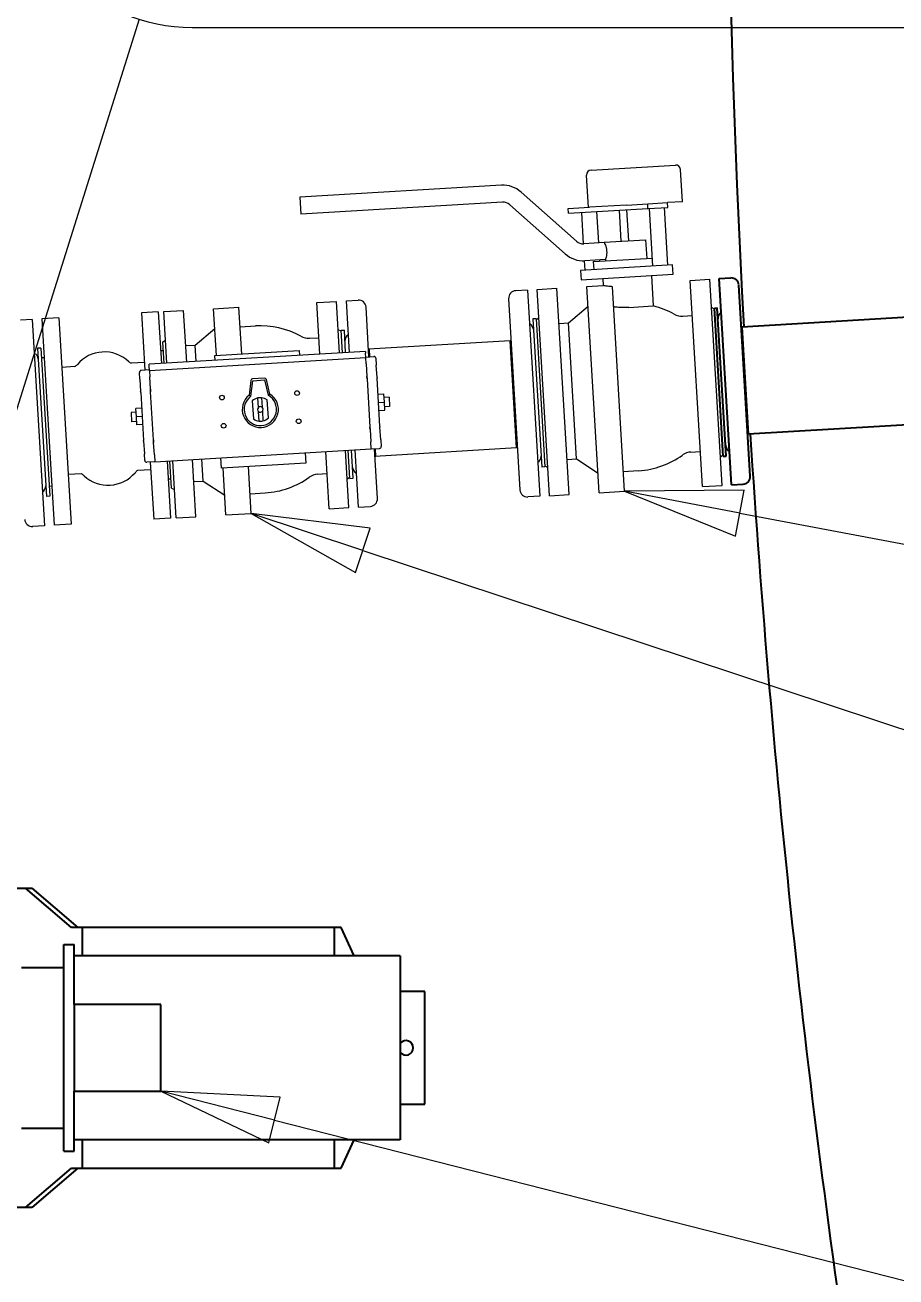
# Model space of a CAD drawing. Header units: millimetres. Extents: x 0 to 157650, y 0 to 89100.
# Drawn here: x 142507 to 145287, y 69343 to 73341 of the extents above; entities that cross this region are included whole.
import ezdxf

# ---------------------------------------------------------------- set-up
doc = ezdxf.new("R2010")
doc.units = ezdxf.units.MM
doc.header["$LTSCALE"] = 150
doc.layers.add('P_Biomass (BM)', color=150, linetype='Continuous', lineweight=18, true_color=0x007fff)
doc.layers.add('Symbol', color=7, linetype='Continuous', lineweight=18)
doc.layers.add('Visible', color=7, linetype='Continuous', lineweight=25)
doc.styles.add('Note Text', font='arial.ttf')

# ---------------------------------------------------------------- blocks, each defined once
blk = doc.blocks.new('Balloon19')
at = {"layer": 'Symbol'}
for p, q in [((957.231, 477.757), (954.858, 478.543)), ((957.388, 478.231), (954.858, 478.543)), ((954.858, 478.543), (957.074, 477.282)), ((957.074, 477.282), (957.388, 478.231)), ((957.231, 477.757), (1001.764, 463))]:
    blk.add_line(p, q, dxfattribs=at)
at = {"layer": 'Symbol', "flags": 128}
blk.add_lwpolyline([(957.388, 478.231), (954.858, 478.543), (957.074, 477.282), (957.388, 478.231)], dxfattribs=at)
at = {"layer": 'Symbol'}
blk.add_solid([(957.388, 478.231), (954.858, 478.543), (957.074, 477.282), (957.388, 478.231)], dxfattribs=at)
blk = doc.blocks.new('Balloon20')
at = {"layer": 'Symbol'}
for p, q in [((965.353, 479.042), (962.804, 479.015)), ((965.26, 478.551), (962.804, 479.015)), ((962.804, 479.015), (965.167, 478.059)), ((965.167, 478.059), (965.353, 479.042)), ((965.26, 478.551), (1001.635, 471.669))]:
    blk.add_line(p, q, dxfattribs=at)
at = {"layer": 'Symbol', "flags": 128}
blk.add_lwpolyline([(965.353, 479.042), (962.804, 479.015), (965.167, 478.059), (965.353, 479.042)], dxfattribs=at)
at = {"layer": 'Symbol'}
blk.add_solid([(965.353, 479.042), (962.804, 479.015), (965.167, 478.059), (965.353, 479.042)], dxfattribs=at)
blk = doc.blocks.new('Balloon21')
at = {"layer": 'Symbol'}
for p, q in [((953.604, 496.391), (970.018, 496.391)), ((947.557, 473.414), (952.482, 489.074)), ((953.604, 488.891), (970.018, 488.891)), ((947.08, 473.564), (946.806, 471.029)), ((948.034, 473.264), (947.08, 473.564)), ((947.557, 473.414), (946.806, 471.029)), ((946.806, 471.029), (948.034, 473.264))]:
    blk.add_line(p, q, dxfattribs=at)
at = {"layer": 'Symbol', "flags": 128}
blk.add_lwpolyline([(947.08, 473.564), (946.806, 471.029), (948.034, 473.264), (947.08, 473.564)], dxfattribs=at)
at = {"layer": 'Symbol'}
for centre, start, end in [((953.604, 492.641), 90, 270), ((970.018, 492.641), 270, 90)]:
    blk.add_arc(centre, 3.75, start, end, dxfattribs=at)
blk.add_solid([(947.08, 473.564), (946.806, 471.029), (948.034, 473.264), (947.08, 473.564)], dxfattribs=at)
at = {"layer": 'Symbol', "insert": (961.811, 492.662), "char_height": 2.5, "attachment_point": 5, "style": 'Note Text'}
blk.add_mtext('HX3.E1.GP01', dxfattribs=at)
blk = doc.blocks.new('Balloon30')
at = {"layer": 'Symbol'}
for p, q in [((955.354, 465.625), (952.931, 466.243)), ((955.477, 466.11), (952.931, 466.243)), ((952.931, 466.243), (955.23, 465.141)), ((955.23, 465.141), (955.477, 466.11)), ((955.354, 465.625), (1001.699, 453.803))]:
    blk.add_line(p, q, dxfattribs=at)
at = {"layer": 'Symbol', "flags": 128}
blk.add_lwpolyline([(955.477, 466.11), (952.931, 466.243), (955.23, 465.141), (955.477, 466.11)], dxfattribs=at)
at = {"layer": 'Symbol'}
blk.add_solid([(955.477, 466.11), (952.931, 466.243), (955.23, 465.141), (955.477, 466.11)], dxfattribs=at)

msp = doc.modelspace()

# ---------------------------------------------------------------- linework, layer by layer
at = {"layer": 'P_Biomass (BM)'}
for p, q in [((144305.6, 72759.1), (144299.5, 72862.4)), ((144313.6, 72878.2), (144583.1, 72894.3)), ((144605.1, 72776.9), (144599, 72880.2)), ((144027.3, 72829.7), (143384.3, 72791.4)), ((143384.3, 72791.4), (143387.5, 72737.5)), ((144267.2, 72650.8), (144090.2, 72807.9)), ((144605.1, 72776.9), (144558.1, 72774.1)), ((144030.5, 72775.8), (143387.5, 72737.5)), ((144231.4, 72610.4), (144054.4, 72767.5)), ((144240.4, 72755.2), (144308.4, 72759.2)), ((144241.3, 72740.2), (144240.4, 72755.2)), ((144241.3, 72740.2), (144495.4, 72755.3)), ((144290, 72642.5), (144284.1, 72742.8)), ((144426.5, 72766.3), (144308.4, 72759.2)), ((144338, 72645.3), (144332, 72745.6)), ((144409.9, 72651.1), (144404, 72749.9)), ((144426.5, 72766.3), (144494.5, 72770.3)), ((144433.9, 72652.5), (144428, 72751.3)), ((144494.5, 72770.3), (144558.1, 72774.1)), ((144495.4, 72755.3), (144494.5, 72770.3)), ((144495.4, 72755.3), (144559, 72759.1)), ((144511, 72571.4), (144500.1, 72755.6)), ((144558.9, 72574.3), (144548, 72758.5)), ((144559, 72759.1), (144558.1, 72774.1)), ((144356.1, 72646.4), (144291.1, 72642.5)), ((144356, 72647.9), (144487.8, 72655.7)), ((144356, 72647.9), (144356.1, 72646.4)), ((144487.8, 72655.7), (144491.3, 72595.8)), ((144295, 72558.6), (144293.2, 72588.5)), ((144359.3, 72592.5), (144294.3, 72588.6)), ((144320.6, 72585.7), (144509.5, 72596.9)), ((144320.6, 72585.7), (144322.2, 72560.2)), ((144341.4, 72586.9), (144341.2, 72591.4)), ((144359.3, 72592.5), (144359.6, 72588)), ((144573.7, 72575.2), (144280.2, 72557.7)), ((144280.2, 72557.7), (144282, 72527.8)), ((144282, 72527.8), (144575.5, 72545.2)), ((144506.6, 72541.1), (144512.4, 72444.1)), ((144575.5, 72545.2), (144573.7, 72575.2)), ((144141.8, 72496.9), (144204.7, 72500.6)), ((144243.9, 71841.8), (144204.7, 72500.6)), ((144300.6, 72506.3), (144352.2, 72509.4)), ((144339.7, 71847.5), (144300.6, 72506.3)), ((144350.9, 72531.9), (144352.2, 72509.4)), ((144420.6, 71852.3), (144381.8, 72505.5)), ((144630, 72525.9), (144692.9, 72529.6)), ((144669.2, 71867.1), (144630, 72525.9)), ((144732, 71870.8), (144692.9, 72529.6)), ((143438.1, 72455), (143501, 72458.8)), ((143510.8, 72294.1), (143501, 72458.8)), ((143532.4, 72460.7), (143569.9, 72462.9)), ((143542.2, 72295.9), (143532.4, 72460.7)), ((144050.4, 72467.4), (144086.8, 71856.5)), ((144110.4, 72495), (144073, 72492.8)), ((144110.4, 72495), (144149.6, 71836.2)), ((144181, 71838), (144141.8, 72496.9)), ((142932, 72425), (142878.1, 72421.7)), ((142878.1, 72421.7), (142888.9, 72239.1)), ((142932, 72425), (142941.8, 72260.2)), ((142950, 72426), (143012.8, 72429.8)), ((142959.7, 72261.3), (142950, 72426)), ((143022.6, 72265.1), (143012.8, 72429.8)), ((143108.7, 72435.5), (143189.5, 72440.3)), ((143117.6, 72285.7), (143108.7, 72435.5)), ((143198.4, 72290.5), (143189.5, 72440.3)), ((143447.9, 72290.3), (143438.1, 72455)), ((143604.7, 72281.6), (143595.2, 72440.3)), ((144241.4, 72390.1), (144304.3, 72443.4)), ((144434.5, 72439.5), (144512.4, 72444.1)), ((144707.6, 72434.4), (144698.3, 72439)), ((142529.2, 72401), (142491.8, 72398.8)), ((142529.2, 72401), (142568.4, 71742.2)), ((142614.5, 72406.1), (142560.6, 72402.9)), ((142560.6, 72402.9), (142599.8, 71744)), ((142614.5, 72406.1), (142653.7, 71747.2)), ((143193.3, 72377.4), (143241.9, 72380.3)), ((144138.4, 72403.5), (144127.9, 72402.9)), ((144127.9, 72402.9), (144156, 71929.7)), ((144138.4, 72403.5), (144166.5, 71930.4)), ((144138.6, 72400.5), (144147.2, 72406.2)), ((144211.4, 72388.3), (144241.4, 72390.1)), ((144267.2, 71955.9), (144241.4, 72390.1)), ((144606.7, 72411.8), (144636.7, 72413.6)), ((143049.5, 72319.2), (143112.4, 72372.6)), ((143414.8, 72341), (143444.8, 72342.7)), ((143515.7, 72363.5), (143506.4, 72368.1)), ((143515.5, 72366.5), (143526, 72367.1)), ((143519.8, 72294.6), (143515.5, 72366.5)), ((143530.2, 72295.2), (143526, 72367.1)), ((142557.2, 72309.5), (142546.7, 72308.9)), ((142546.7, 72308.9), (142574.8, 71835.7)), ((142557.2, 72309.5), (142585.3, 71836.3)), ((143593.6, 72299), (142902.4, 72257.9)), ((142948.4, 72301.2), (142939.4, 72300.7)), ((142946.7, 72329.7), (142955.3, 72335.4)), ((142950.8, 72260.8), (142946.7, 72329.7)), ((143019.5, 72317.5), (143049.5, 72319.2)), ((143052.6, 72266.8), (143049.5, 72319.2)), ((143112.3, 72285.4), (143381.9, 72301.4)), ((143381.9, 72301.4), (143382.7, 72286.5)), ((143593.6, 72299), (143593.9, 72293.5)), ((144055.4, 72332.9), (143603.2, 72306)), ((143603.2, 72306), (143606.2, 72306.2)), ((143607.7, 72281.8), (143606.2, 72306.2)), ((144058.4, 72333.1), (144055.4, 72332.9)), ((144055.4, 72332.9), (144075.8, 71990.6)), ((144075.8, 71990.6), (144055.4, 72332.9)), ((142568, 72278.6), (142559, 72278.1)), ((142887.5, 72263.5), (142845.5, 72261)), ((142902.7, 72252.4), (142902.4, 72257.9)), ((143594.8, 72278), (142903.6, 72236.9)), ((143113.2, 72270.4), (143112.3, 72285.4)), ((143594.8, 72278), (143593.9, 72293.5)), ((143594.6, 72281), (143620.4, 72282.6)), ((143596, 72258.8), (143594.8, 72278)), ((143596, 72258.8), (143594.8, 72278)), ((143596, 72258.8), (143598.3, 72219.2)), ((143596, 72258.8), (143598.3, 72219.2)), ((143626.7, 72276.9), (143628, 72255.3)), ((142665.9, 72250.3), (142624, 72247.8)), ((142873.4, 72210.5), (142872.1, 72232.1)), ((142903.5, 72239.9), (142877.7, 72238.4)), ((142903.6, 72236.9), (142902.7, 72252.4)), ((142903.6, 72236.9), (142904.8, 72217.7)), ((142903.6, 72236.9), (142904.8, 72217.7)), ((142907.1, 72178.1), (142904.8, 72217.7)), ((142907.1, 72178.1), (142904.8, 72217.7)), ((143598.3, 72219.2), (143598.8, 72211.2)), ((143598.8, 72211.2), (143598.3, 72219.2)), ((143630.4, 72215.7), (143628, 72255.3)), ((142873.4, 72210.5), (142875.7, 72170.8)), ((142907.6, 72170.1), (142907.1, 72178.1)), ((142907.1, 72178.1), (142907.6, 72170.1)), ((143227.4, 72206.2), (143221.7, 72158.9)), ((143227.4, 72155.6), (143233.3, 72205.5)), ((143270.9, 72213.7), (143233, 72211.4)), ((143233.3, 72205.5), (143271.2, 72207.7)), ((143271.2, 72207.7), (143283, 72158.9)), ((143288.2, 72162.8), (143277, 72209.1)), ((143598.8, 72211.2), (143607.9, 72057.4)), ((143598.8, 72211.2), (143607.9, 72057.4)), ((143630.4, 72215.7), (143630.5, 72213.1)), ((143639.7, 72059.3), (143630.5, 72213.1)), ((142875.9, 72168.2), (142875.7, 72170.8)), ((142875.9, 72168.2), (142885, 72014.4)), ((142916.8, 72016.3), (142907.6, 72170.1)), ((142916.8, 72016.3), (142907.6, 72170.1)), ((143232.1, 72141.1), (143235.5, 72083.6)), ((143251.4, 72120.1), (143249.6, 72150.3)), ((143261.6, 72151), (143263.4, 72120.8)), ((143283.4, 72086.4), (143280, 72143.9)), ((143633.6, 72162.2), (143652.1, 72163.3)), ((143635.1, 72136.2), (143653.7, 72137.3)), ((143653.7, 72137.3), (143652.1, 72163.3)), ((143668.7, 72153.2), (143652.8, 72152.3)), ((143655.2, 72111.2), (143653.7, 72137.3)), ((143668.7, 72153.2), (143670.4, 72123.2)), ((142861, 72105.2), (142845.1, 72104.2)), ((142845.1, 72104.2), (142846.9, 72074.3)), ((142878.9, 72117.4), (142860.3, 72116.3)), ((142861.9, 72090.2), (142860.3, 72116.3)), ((143254, 72076.4), (143252.2, 72106.7)), ((143264.2, 72107.4), (143266, 72077.1)), ((143636.7, 72110.1), (143655.2, 72111.2)), ((143670.4, 72123.2), (143654.6, 72122.3)), ((142862.8, 72075.2), (142846.9, 72074.3)), ((142880.4, 72091.3), (142861.9, 72090.2)), ((142863.4, 72064.1), (142861.9, 72090.2)), ((142882, 72065.3), (142863.4, 72064.1)), ((143607.9, 72057.4), (143608.4, 72049.4)), ((143608.4, 72049.4), (143607.9, 72057.4)), ((143639.7, 72059.3), (143639.8, 72056.6)), ((143608.4, 72049.4), (143610.8, 72009.8)), ((143608.4, 72049.4), (143610.8, 72009.8)), ((143642.2, 72017), (143639.8, 72056.6)), ((142885.2, 72011.8), (142885, 72014.4)), ((142885.2, 72011.8), (142887.5, 71972.1)), ((142917.2, 72008.3), (142916.8, 72016.3)), ((142916.8, 72016.3), (142917.2, 72008.3)), ((142919.6, 71968.7), (142917.2, 72008.3)), ((142919.6, 71968.7), (142917.2, 72008.3)), ((142920.9, 71946.5), (143612.1, 71987.5)), ((143477.3, 71796.2), (143466.4, 71978.9)), ((143540.2, 71799.9), (143529.3, 71982.6)), ((143543.6, 71893.3), (143538.3, 71983.2)), ((143554.1, 71893.9), (143548.8, 71983.8)), ((143571.6, 71801.8), (143560.7, 71984.5)), ((143612.1, 71987.5), (143610.8, 72009.8)), ((143612.1, 71987.5), (143610.8, 72009.8)), ((143612.1, 71987.5), (143637.8, 71989.1)), ((143631.6, 71829.4), (143622.1, 71988.1)), ((144075.8, 71990.6), (143623.6, 71963.7)), ((143626.6, 71963.9), (143625.1, 71988.3)), ((143642.2, 72017), (143643.5, 71995.4)), ((144078.8, 71990.8), (144075.8, 71990.6)), ((144632.5, 71977.6), (144662.5, 71979.4)), ((142888.8, 71950.6), (142887.5, 71972.1)), ((142920.9, 71946.5), (142895.2, 71944.9)), ((142906.4, 71945.6), (142917.3, 71762.9)), ((142919.6, 71968.7), (142920.9, 71946.5)), ((142919.6, 71968.7), (142920.9, 71946.5)), ((142960.3, 71948.8), (142971.2, 71766.1)), ((142974.4, 71862.5), (142969.3, 71949.3)), ((142989.1, 71767.2), (142978.3, 71949.9)), ((143052, 71770.9), (143041.2, 71953.6)), ((143075.3, 71885), (143071.1, 71955.4)), ((143133.7, 71926), (143131.7, 71959)), ((143403.2, 71942.1), (143133.7, 71926)), ((143401.3, 71975), (143403.2, 71942.1)), ((143623.6, 71963.7), (143626.6, 71963.9)), ((144237.2, 71954.1), (144267.2, 71955.9)), ((144267.2, 71955.9), (144336, 71910.4)), ((144735.3, 71967.2), (144726.7, 71961.5)), ((142686.3, 71908), (142644.3, 71905.5)), ((142907.8, 71921.2), (142865.9, 71918.7)), ((143147.8, 71776.6), (143138.9, 71926.4)), ((143228.7, 71781.4), (143219.8, 71931.2)), ((143440.6, 71906.7), (143470.6, 71908.5)), ((144166.5, 71930.4), (144156, 71929.7)), ((144166.3, 71933.3), (144175.6, 71928.7)), ((144416.9, 71915.2), (144465.5, 71918.1)), ((142592.4, 71868.3), (142583.4, 71867.8)), ((142972.8, 71890.9), (142963.8, 71890.4)), ((142974.4, 71862.5), (142983.7, 71857.8)), ((143045.3, 71883.2), (143075.3, 71885)), ((143075.3, 71885), (143144.1, 71839.5)), ((143543.4, 71896.3), (143534.8, 71890.6)), ((143543.6, 71893.3), (143554.1, 71893.9)), ((144669.2, 71867.1), (144732, 71870.8)), ((142585.3, 71836.3), (142574.8, 71835.7)), ((143225, 71844.3), (143273.6, 71847.2)), ((144149.6, 71836.2), (144112.1, 71834)), ((144181, 71838), (144243.9, 71841.8)), ((144339.7, 71847.5), (144420.6, 71852.3)), ((143147.8, 71776.6), (143228.7, 71781.4)), ((143477.3, 71796.2), (143540.2, 71799.9)), ((143571.6, 71801.8), (143609, 71804)), ((142568.4, 71742.2), (142530.9, 71739.9)), ((142653.7, 71747.2), (142599.8, 71744)), ((142971.2, 71766.1), (142917.3, 71762.9)), ((142989.1, 71767.2), (143052, 71770.9))]:
    msp.add_line(p, q, dxfattribs=at)
for centre in [(143135.3, 72151.5), (143374.9, 72165.8), (143140.7, 72061.7), (143380.2, 72075.9)]:
    msp.add_circle(centre, 7.5, dxfattribs=at)
for centre, radius, start, end in [((144314.5, 72863.3), 15, 93.4025, 183.4025), ((144584, 72879.3), 15, 3.4025, 93.4025), ((144032.5, 72742.8), 87, 48.4025, 93.4025), ((144032.5, 72742.8), 33, 48.4025, 93.4025), ((144289.1, 72675.4), 33, 228.4025, 273.4025), ((144289.1, 72675.4), 87, 228.4025, 273.4025), ((143571.3, 72438.9), 24, 3.4025, 93.4025), ((144074.4, 72468.8), 24, 93.4025, 183.4025), ((144449.7, 72184.6), 267, 60.979, 76.4167), ((144603.7, 72462.3), 50.5, 240.979, 273.4025), ((143257.8, 72113.7), 267, 60.979, 93.4025), ((144109, 72367.2), 21, 3.4025, 68.0256), ((143411.8, 72391.4), 50.5, 240.979, 273.4025), ((143549, 72333.9), 21, 118.7794, 183.4025), ((142760, 72184.1), 113.2, 47.1898, 139.6151), ((142527.8, 72273.2), 21, 3.4025, 68.0256), ((142641.3, 72285.1), 42.6, 305.3437, 319.6151), ((142865.9, 72298.4), 42.6, 227.1898, 241.4613), ((143620.8, 72276.6), 6, 3.4025, 93.4025), ((142878.1, 72232.4), 6, 93.4025, 183.4025), ((143233.3, 72205.5), 6, 93.4025, 173.2276), ((143271.2, 72207.7), 6, 13.5774, 93.4025), ((143257.8, 72113.7), 57.7, 128.6159, 58.1891), ((143257.8, 72113.7), 51.7, 125.9524, 60.8526), ((143257.8, 72113.7), 37.5, 102.6094, 133.1943), ((143257.8, 72113.7), 37.5, 84.1956, 102.6094), ((143257.8, 72113.7), 37.5, 53.6107, 84.1956), ((143257.8, 72113.7), 9, 135.2128, 231.5922), ((143257.8, 72113.7), 9, 51.5922, 135.2128), ((143257.8, 72113.7), 9, 231.5922, 315.2128), ((143257.8, 72113.7), 9, 315.2128, 51.5922), ((143257.8, 72113.7), 37.5, 233.6107, 264.1956), ((143257.8, 72113.7), 37.5, 264.1956, 282.6094), ((143257.8, 72113.7), 37.5, 282.6094, 313.1943), ((143637.5, 71995.1), 6, 273.4025, 3.4025), ((144635.5, 71927.2), 50.5, 93.4025, 125.826), ((142894.8, 71950.9), 6, 183.4025, 273.4025), ((144133, 71962.9), 21, 298.7794, 3.4025), ((144449.7, 72184.6), 267, 273.4025, 305.826), ((142665.9, 71870.6), 42.6, 47.1898, 61.4613), ((142771.8, 71984.9), 113.2, 227.1898, 319.6151), ((142890.5, 71883.9), 42.6, 125.3437, 139.6151), ((143257.8, 72113.7), 267, 273.4025, 305.826), ((143443.6, 71856.3), 50.5, 93.4025, 125.826), ((143573, 71929.6), 21, 183.4025, 248.0256), ((142551.8, 71868.9), 21, 298.7794, 3.4025), ((143607.6, 71828), 24, 273.4025, 3.4025), ((144110.7, 71857.9), 24, 183.4025, 273.4025), ((142529.5, 71763.9), 24, 183.4025, 273.4025)]:
    msp.add_arc(centre, radius, start, end, dxfattribs=at)
for points, knots in [([(144356.1, 72646.4), (144356.1, 72646.4), (144356.4, 72645.7), (144357.7, 72643), (144358.5, 72641), (144360.2, 72636.3), (144361.2, 72633.4), (144362.7, 72626.8), (144363.3, 72623.2), (144363.7, 72616.3), (144363.6, 72612.7), (144362.8, 72606), (144362.2, 72602.9), (144361.1, 72598.1), (144360.5, 72596), (144359.6, 72593.2), (144359.3, 72592.5), (144359.3, 72592.5)], [1.37376, 1.37376, 1.37376, 1.37376, 1.717008, 1.717008, 2.060256, 2.060256, 2.403888, 2.403888, 2.747519, 2.747519, 3.091151, 3.091151, 3.434782, 3.434782, 3.77803, 3.77803, 4.121279, 4.121279, 4.121279, 4.121279]), ([(144381.8, 72505.5), (144379.5, 72505.7), (144377.3, 72505.9), (144371.8, 72506.5), (144368.6, 72506.9), (144362.8, 72507.7), (144360.3, 72508.1), (144356.2, 72508.7), (144354.7, 72509), (144352.7, 72509.3), (144352.2, 72509.4), (144352.2, 72509.4)], [9.550417, 9.550417, 9.550417, 9.550417, 9.834153, 9.834153, 10.325828, 10.325828, 10.817503, 10.817503, 11.309178, 11.309178, 11.800853, 11.800853, 11.800853, 11.800853]), ([(144434.5, 72439.5), (144429.6, 72439.2), (144424.5, 72439.1), (144414.4, 72439.1), (144409.4, 72439.2), (144399.7, 72439.7), (144395.1, 72440.1), (144389, 72440.8), (144387.3, 72441), (144385.6, 72441.2)], [7.884944, 7.884944, 7.884944, 7.884944, 8.377818, 8.377818, 8.870693, 8.870693, 9.363568, 9.363568, 9.571641, 9.571641, 9.571641, 9.571641])]:
    msp.add_open_spline(points, degree=3, knots=knots, dxfattribs=at)
for points in [[(143227.4, 72155.6), (143225.5, 72156.7), (143223.6, 72157.8), (143221.7, 72158.9)], [(143283, 72158.9), (143284.7, 72160.3), (143286.5, 72161.5), (143288.2, 72162.8)]]:
    msp.add_open_spline(points, degree=3, dxfattribs=at)
at = {"layer": 'Visible', "color": 9, "true_color": 0xc0c0c0}
for p, q in [((144722.8, 72531.4), (144760.3, 72533.7)), ((144762, 71872.6), (144722.8, 72531.4)), ((144822, 71900.2), (144785.6, 72511.1)), ((144707.4, 72437.3), (144716.4, 72437.9)), ((144735.5, 71964.2), (144707.4, 72437.3)), ((144744.5, 71964.7), (144716.4, 72437.9)), ((145681.6, 72429.6), (144795.1, 72376.9)), ((144793.6, 72376.8), (144795.1, 72376.9)), ((144795.1, 72376.9), (144815.5, 72034.6)), ((144815.5, 72034.6), (144795.1, 72376.9)), ((145701.9, 72087.3), (144815.5, 72034.6)), ((144814, 72034.5), (144815.5, 72034.6)), ((144735.5, 71964.2), (144744.5, 71964.7)), ((144762, 71872.6), (144799.4, 71874.8)), ((142448.7, 70584.5), (142507.6, 70584.5)), ((142654.8, 70458.5), (142507.6, 70584.5)), ((142507.6, 70584.5), (142528.4, 70584.5)), ((142528.4, 70584.5), (142675.6, 70458.5)), ((142689.5, 70458.5), (142654.8, 70458.5)), ((142689.5, 70368.5), (142689.5, 70458.5)), ((143494.4, 70458.5), (142689.5, 70458.5)), ((143494.4, 70368.5), (143494.4, 70458.5)), ((143516.3, 70458.5), (143494.4, 70458.5)), ((143557.2, 70368.5), (143516.3, 70458.5)), ((142630.7, 69744.5), (142630.7, 70404.5)), ((142630.7, 70404.5), (142663.7, 70404.5)), ((142663.7, 70212.5), (142663.7, 70404.5)), ((143704.7, 70368.5), (142663.7, 70368.5)), ((143704.7, 70368.5), (143704.7, 70318.4)), ((142495.7, 70331), (142630.7, 70331)), ((143704.7, 70318.4), (143704.7, 70290.8)), ((143704.7, 70290.8), (143704.7, 69858.1)), ((143782.7, 70254.5), (143704.7, 70254.5)), ((143782.7, 69894.5), (143782.7, 70254.5)), ((142939.7, 70212.5), (142663.7, 70212.5)), ((142663.7, 70212.5), (142663.7, 69936.5)), ((142939.7, 69936.5), (142939.7, 70212.5)), ((142663.7, 69744.5), (142663.7, 69936.5)), ((142663.7, 69936.5), (142939.7, 69936.5)), ((143704.7, 69894.5), (143782.7, 69894.5)), ((143704.7, 69858.1), (143704.7, 69830.6)), ((142495.7, 69818), (142630.7, 69818)), ((143704.7, 69830.6), (143704.7, 69780.5)), ((143704.7, 69780.5), (142663.7, 69780.5)), ((142689.5, 69690.5), (142689.5, 69780.5)), ((143494.4, 69690.5), (143494.4, 69780.5)), ((143516.3, 69690.5), (143557.2, 69780.5)), ((142630.7, 69744.5), (142663.7, 69744.5)), ((142507.6, 69564.5), (142654.8, 69690.5)), ((142675.6, 69690.5), (142528.4, 69564.5)), ((142654.8, 69690.5), (142689.5, 69690.5)), ((142689.5, 69690.5), (143494.4, 69690.5)), ((143494.4, 69690.5), (143516.3, 69690.5)), ((142507.6, 69564.5), (142448.7, 69564.5)), ((142528.4, 69564.5), (142507.6, 69564.5))]:
    msp.add_line(p, q, dxfattribs=at)
for centre, radius, start, end in [((181496.5, 74387.2), 36750, 171.79602, 183.13519), ((144761.7, 72509.7), 24, 3.4025, 93.4025), ((144739.4, 72404.7), 21, 118.7794, 183.4025), ((181496.5, 74387.2), 36750, 183.6698, 188.73798), ((144763.4, 72000.4), 21, 183.4025, 248.0256), ((144798, 71898.8), 24, 273.4025, 3.4025), ((143722.7, 70074.5), 23.2, 219.268, 140.732)]:
    msp.add_arc(centre, radius, start, end, dxfattribs=at)

# ---------------------------------------------------------------- block references
at = {"layer": 'Symbol', "xscale": 150, "yscale": 150, "zscale": 150}
for name in ['Balloon21', 'Balloon20', 'Balloon19', 'Balloon30']:
    msp.add_blockref(name, (0, 0), dxfattribs=at)

doc.saveas('drawing.dxf')
